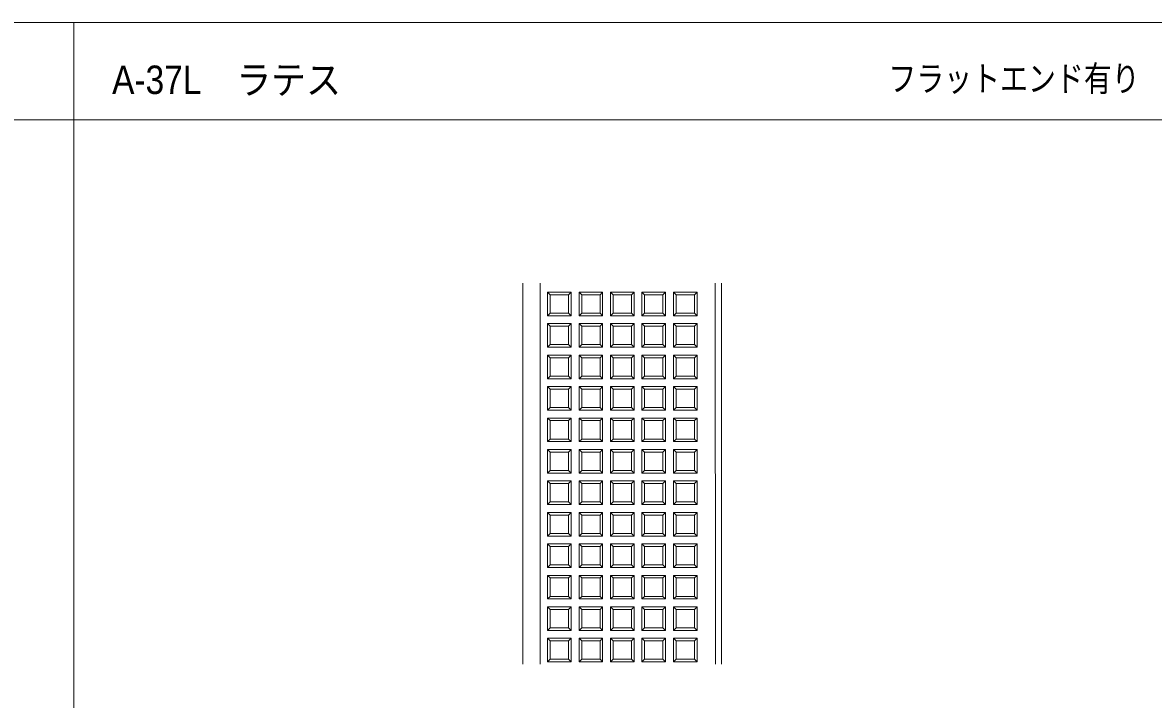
# Model space of a CAD drawing. Units: millimetres, scale not verified. Extents: x -400 to 400, y -277 to 277.
# Drawn here: x 28.3 to 244, y 148 to 277 of the extents above; entities that cross this region are included whole.
import ezdxf
from ezdxf.enums import TextEntityAlignment as Align

# ---------------------------------------------------------------- set-up
doc = ezdxf.new("R2010")
doc.units = ezdxf.units.MM
doc.header["$LTSCALE"] = 2
doc.layers.add('0-0_moji', color=2, linetype='Continuous')
for name, color, linetype, lineweight in [('0-1_zumenwaku', 6, 'Continuous', 9), ('0-2_1', 3, 'Continuous', 9), ('0-3_2', 4, 'Continuous', 9)]:
    doc.layers.add(name, color=color, linetype=linetype, lineweight=lineweight)
doc.styles.add('ＭＳ Ｐゴシック', font='')
doc.styles.get('ＭＳ Ｐゴシック').set_extended_font_data('MS PGothic')

msp = doc.modelspace()

# ---------------------------------------------------------------- linework, layer by layer
at = {"layer": '0-1_zumenwaku'}
for p, q in [((38.029, 277.021), (38.029, -276.979)), ((-399.571, 258.498), (258.029, 258.498))]:
    msp.add_line(p, q, dxfattribs=at)
msp.add_lwpolyline([(-399.971, -276.979), (400.029, -276.979), (400.029, 277.021), (-399.971, 277.021)], close=True, dxfattribs=at)
at = {"layer": '0-2_1'}
for p, q in [((123.713, 227.37), (123.722, 154.687)), ((127.022, 154.687), (127.013, 227.37)), ((160.413, 227.37), (160.422, 154.687)), ((161.622, 154.687), (161.613, 227.37))]:
    msp.add_line(p, q, dxfattribs=at)
at = {"layer": '0-3_2'}
for p, q in [((128.422, 221.12), (128.422, 225.62)), ((128.922, 225.12), (128.922, 221.62)), ((132.422, 221.62), (132.422, 225.12)), ((134.922, 225.12), (134.422, 225.62)), ((138.422, 225.12), (138.422, 221.62)), ((140.922, 225.12), (140.422, 225.62)), ((144.422, 225.12), (144.922, 225.62)), ((146.422, 225.62), (146.922, 225.12)), ((150.422, 225.12), (150.422, 221.62)), ((152.422, 225.62), (152.922, 225.12)), ((156.422, 225.12), (156.422, 221.62)), ((156.922, 221.12), (156.922, 225.62)), ((146.922, 221.62), (146.422, 221.12)), ((152.422, 221.12), (152.922, 221.62)), ((128.922, 215.62), (128.922, 219.12)), ((132.422, 219.12), (132.922, 219.62)), ((134.422, 219.62), (134.922, 219.12)), ((138.422, 219.12), (138.422, 215.62)), ((140.922, 219.12), (140.422, 219.62)), ((144.422, 219.12), (144.422, 215.62)), ((144.922, 215.12), (144.922, 219.62)), ((152.922, 219.12), (152.422, 219.62)), ((156.422, 219.12), (156.422, 215.62)), ((128.422, 209.12), (128.422, 213.62)), ((134.922, 215.62), (134.422, 215.12)), ((138.422, 213.12), (138.922, 213.62)), ((140.422, 215.12), (140.922, 215.62)), ((140.422, 213.62), (140.922, 213.12)), ((146.922, 215.62), (146.422, 215.12)), ((146.422, 213.62), (146.922, 213.12)), ((150.422, 215.62), (150.922, 215.12)), ((156.922, 213.62), (156.922, 209.12)), ((128.922, 213.12), (128.922, 209.62)), ((150.422, 213.12), (150.422, 209.62)), ((152.922, 213.12), (152.922, 209.62)), ((156.422, 209.62), (156.422, 213.12)), ((132.422, 209.62), (132.922, 209.12)), ((134.422, 209.12), (134.922, 209.62)), ((144.422, 209.62), (144.922, 209.12)), ((132.422, 203.62), (132.422, 207.12)), ((138.422, 207.12), (138.922, 207.62)), ((146.422, 207.62), (146.922, 207.12)), ((152.922, 207.12), (152.422, 207.62)), ((156.422, 207.12), (156.422, 203.62)), ((128.922, 203.62), (128.422, 203.12)), ((134.922, 203.62), (134.422, 203.12)), ((140.922, 203.62), (140.422, 203.12)), ((144.422, 203.62), (144.922, 203.12)), ((150.422, 203.62), (150.922, 203.12)), ((128.922, 201.12), (128.922, 197.62)), ((132.922, 201.62), (132.422, 201.12)), ((134.422, 201.62), (134.922, 201.12)), ((140.922, 201.12), (140.922, 197.62)), ((144.922, 201.62), (144.422, 201.12)), ((146.922, 201.12), (146.922, 197.62)), ((150.922, 201.62), (150.422, 201.12)), ((152.922, 201.12), (152.922, 197.62)), ((156.422, 201.12), (156.422, 197.62)), ((156.922, 197.12), (156.922, 201.62)), ((132.422, 197.62), (132.922, 197.12)), ((138.422, 197.62), (138.922, 197.12)), ((144.422, 197.62), (144.922, 197.12)), ((150.422, 197.62), (150.922, 197.12)), ((134.922, 191.62), (134.922, 195.12)), ((146.922, 191.62), (146.922, 195.12)), ((152.922, 191.62), (152.922, 195.12)), ((156.422, 195.12), (156.422, 191.62)), ((156.922, 191.12), (156.922, 195.62)), ((128.422, 191.12), (128.922, 191.62)), ((132.422, 191.62), (132.922, 191.12)), ((138.922, 191.12), (138.422, 191.62)), ((140.422, 191.12), (140.922, 191.62)), ((144.422, 191.62), (144.922, 191.12)), ((150.422, 191.62), (150.922, 191.12)), ((128.922, 189.12), (128.422, 189.62)), ((132.422, 189.12), (132.422, 185.62)), ((134.422, 189.62), (134.922, 189.12)), ((138.422, 189.12), (138.922, 189.62)), ((140.422, 189.62), (140.922, 189.12)), ((144.422, 189.12), (144.422, 185.62)), ((146.422, 189.62), (146.922, 189.12)), ((152.922, 185.62), (152.922, 189.12)), ((150.422, 185.62), (150.922, 185.12)), ((156.422, 185.62), (156.922, 185.12)), ((128.922, 183.12), (128.422, 183.62)), ((132.422, 183.12), (132.922, 183.62)), ((140.922, 183.12), (140.422, 183.62)), ((144.422, 183.12), (144.922, 183.62)), ((152.422, 183.62), (152.922, 183.12)), ((156.922, 183.62), (156.922, 179.12)), ((156.422, 179.62), (156.422, 183.12)), ((134.922, 179.62), (134.422, 179.12)), ((138.922, 179.12), (138.422, 179.62)), ((144.922, 179.12), (140.422, 179.12)), ((146.922, 179.62), (146.422, 179.12)), ((150.922, 179.12), (150.422, 179.62)), ((128.922, 177.12), (128.922, 173.62)), ((132.922, 177.62), (132.422, 177.12)), ((134.422, 177.62), (134.922, 177.12)), ((140.922, 177.12), (140.922, 173.62)), ((144.922, 177.62), (144.422, 177.12)), ((146.922, 177.12), (146.922, 173.62)), ((150.922, 177.62), (150.422, 177.12)), ((152.922, 177.12), (152.922, 173.62)), ((156.422, 177.12), (156.422, 173.62)), ((156.922, 173.12), (156.922, 177.62)), ((132.422, 173.62), (132.922, 173.12)), ((138.422, 173.62), (138.922, 173.12)), ((144.422, 173.62), (144.922, 173.12)), ((150.422, 173.62), (150.922, 173.12)), ((134.922, 167.62), (134.922, 171.12)), ((146.922, 167.62), (146.922, 171.12)), ((152.922, 167.62), (152.922, 171.12)), ((156.422, 171.12), (156.422, 167.62)), ((156.922, 167.12), (156.922, 171.62)), ((128.422, 167.12), (128.922, 167.62)), ((132.422, 167.62), (132.922, 167.12)), ((138.922, 167.12), (138.422, 167.62)), ((140.422, 167.12), (140.922, 167.62)), ((144.422, 167.62), (144.922, 167.12)), ((150.422, 167.62), (150.922, 167.12)), ((128.922, 165.12), (128.422, 165.62)), ((132.422, 165.12), (132.422, 161.62)), ((134.422, 165.62), (134.922, 165.12)), ((138.422, 165.12), (138.922, 165.62)), ((140.422, 165.62), (140.922, 165.12)), ((144.422, 165.12), (144.422, 161.62)), ((146.422, 165.62), (146.922, 165.12)), ((152.922, 161.62), (152.922, 165.12)), ((150.422, 161.62), (150.922, 161.12)), ((156.422, 161.62), (156.922, 161.12)), ((128.922, 159.12), (128.422, 159.62)), ((132.422, 159.12), (132.922, 159.62)), ((140.922, 159.12), (140.422, 159.62)), ((144.422, 159.12), (144.922, 159.62)), ((152.422, 159.62), (152.922, 159.12)), ((156.422, 155.62), (156.422, 159.12)), ((156.922, 159.62), (156.922, 155.12)), ((134.922, 155.62), (134.422, 155.12)), ((138.922, 155.12), (138.422, 155.62)), ((146.922, 155.62), (146.422, 155.12)), ((150.922, 155.12), (150.422, 155.62)), ((144.922, 155.12), (140.422, 155.12))]:
    msp.add_line(p, q, dxfattribs=at)
for points in [[(132.922, 225.62), (128.422, 225.62), (128.922, 225.12), (132.422, 225.12)], [(138.922, 221.12), (134.422, 221.12), (134.422, 225.62), (138.922, 225.62)], [(140.422, 221.12), (144.922, 221.12), (144.922, 225.62), (140.422, 225.62)], [(150.922, 221.12), (146.422, 221.12), (146.422, 225.62), (150.922, 225.62)], [(152.422, 221.12), (152.422, 225.62), (156.922, 225.62), (156.422, 225.12), (152.922, 225.12), (152.922, 221.62), (156.422, 221.62), (156.922, 221.12)], [(138.922, 215.12), (134.422, 215.12), (134.422, 219.62), (138.922, 219.62)], [(144.922, 215.12), (140.422, 215.12), (140.422, 219.62), (144.922, 219.62), (144.422, 219.12), (140.922, 219.12), (140.922, 215.62), (144.422, 215.62)], [(150.922, 219.62), (146.422, 219.62), (146.422, 215.12), (150.922, 215.12)], [(156.922, 215.12), (156.922, 219.62), (152.422, 219.62), (152.422, 215.12)], [(132.922, 213.62), (128.422, 213.62), (128.922, 213.12), (132.422, 213.12)], [(138.922, 209.12), (138.922, 213.62), (134.422, 213.62), (134.422, 209.12)], [(144.922, 213.62), (144.922, 209.12), (140.422, 209.12), (140.422, 213.62)], [(150.922, 209.12), (146.422, 209.12), (146.422, 213.62), (150.922, 213.62)], [(152.422, 209.12), (156.922, 209.12), (156.422, 209.62), (152.922, 209.62)], [(132.922, 207.62), (128.422, 207.62), (128.422, 203.12), (132.922, 203.12)], [(138.922, 203.12), (138.922, 207.62), (134.422, 207.62), (134.422, 203.12)], [(144.922, 207.62), (140.422, 207.62), (140.422, 203.12), (144.922, 203.12)], [(150.922, 207.62), (150.922, 203.12), (146.422, 203.12), (146.422, 207.62)], [(156.922, 203.12), (156.922, 207.62), (152.422, 207.62), (152.422, 203.12)], [(128.422, 197.12), (132.922, 197.12), (132.922, 201.62), (128.422, 201.62)], [(134.422, 197.12), (134.422, 201.62), (138.922, 201.62), (138.922, 197.12)], [(140.422, 197.12), (144.922, 197.12), (144.922, 201.62), (140.422, 201.62)], [(146.422, 197.12), (150.922, 197.12), (150.922, 201.62), (146.422, 201.62)], [(152.422, 197.12), (156.922, 197.12), (156.422, 197.62), (152.922, 197.62)], [(128.422, 195.62), (132.922, 195.62), (132.922, 191.12), (128.422, 191.12)], [(134.422, 195.62), (138.922, 195.62), (138.922, 191.12), (134.422, 191.12)], [(140.422, 195.62), (144.922, 195.62), (144.922, 191.12), (140.422, 191.12)], [(146.422, 195.62), (150.922, 195.62), (150.922, 191.12), (146.422, 191.12)], [(152.422, 195.62), (156.922, 195.62), (156.422, 195.12), (152.922, 195.12)], [(132.922, 185.12), (128.422, 185.12), (128.422, 189.62), (132.922, 189.62)], [(138.922, 185.12), (134.422, 185.12), (134.422, 189.62), (138.922, 189.62)], [(144.922, 185.12), (140.422, 185.12), (140.422, 189.62), (144.922, 189.62)], [(150.922, 189.62), (150.922, 185.12), (146.422, 185.12), (146.422, 189.62)], [(152.422, 189.62), (156.922, 189.62), (156.422, 189.12), (152.922, 189.12)], [(132.922, 179.12), (132.922, 183.62), (128.422, 183.62), (128.422, 179.12)], [(138.922, 183.62), (134.422, 183.62), (134.422, 179.12), (138.922, 179.12)], [(144.922, 179.12), (144.422, 179.62), (140.922, 179.62), (140.422, 179.12), (140.422, 183.62), (144.922, 183.62)], [(150.922, 183.62), (146.422, 183.62), (146.422, 179.12), (150.922, 179.12)], [(152.422, 183.62), (152.422, 179.12), (152.922, 179.62), (152.922, 183.12), (156.422, 183.12), (156.922, 183.62)], [(128.422, 173.12), (132.922, 173.12), (132.922, 177.62), (128.422, 177.62)], [(134.422, 173.12), (134.422, 177.62), (138.922, 177.62), (138.922, 173.12)], [(140.422, 173.12), (144.922, 173.12), (144.922, 177.62), (140.422, 177.62)], [(146.422, 173.12), (150.922, 173.12), (150.922, 177.62), (146.422, 177.62)], [(152.422, 173.12), (156.922, 173.12), (156.422, 173.62), (152.922, 173.62)], [(128.422, 171.62), (132.922, 171.62), (132.922, 167.12), (128.422, 167.12)], [(134.422, 171.62), (138.922, 171.62), (138.922, 167.12), (134.422, 167.12)], [(140.422, 171.62), (144.922, 171.62), (144.922, 167.12), (140.422, 167.12)], [(146.422, 171.62), (150.922, 171.62), (150.922, 167.12), (146.422, 167.12)], [(152.422, 171.62), (156.922, 171.62), (156.422, 171.12), (152.922, 171.12)], [(132.922, 161.12), (128.422, 161.12), (128.422, 165.62), (132.922, 165.62)], [(138.922, 161.12), (134.422, 161.12), (134.422, 165.62), (138.922, 165.62)], [(144.922, 161.12), (140.422, 161.12), (140.422, 165.62), (144.922, 165.62)], [(150.922, 165.62), (150.922, 161.12), (146.422, 161.12), (146.422, 165.62)], [(152.422, 165.62), (156.922, 165.62), (156.422, 165.12), (152.922, 165.12)], [(132.922, 155.12), (132.922, 159.62), (128.422, 159.62), (128.422, 155.12)], [(138.922, 159.62), (134.422, 159.62), (134.422, 155.12), (138.922, 155.12)], [(144.922, 155.12), (144.422, 155.62), (140.922, 155.62), (140.422, 155.12), (140.422, 159.62), (144.922, 159.62)], [(150.922, 159.62), (146.422, 159.62), (146.422, 155.12), (150.922, 155.12)], [(152.422, 159.62), (152.422, 155.12), (152.922, 155.62), (152.922, 159.12), (156.422, 159.12), (156.922, 159.62)]]:
    msp.add_lwpolyline(points, close=True, dxfattribs=at)
for points in [[(132.922, 225.62), (132.922, 221.12), (128.422, 221.12), (128.922, 221.62), (132.422, 221.62), (132.922, 221.12)], [(134.922, 221.62), (134.922, 225.12), (138.422, 225.12), (138.922, 225.62)], [(144.422, 221.62), (144.422, 225.12), (140.922, 225.12), (140.922, 221.62)], [(150.922, 221.12), (150.422, 221.62), (146.922, 221.62), (146.922, 225.12), (150.422, 225.12), (150.922, 225.62)], [(138.922, 221.12), (138.422, 221.62), (134.922, 221.62), (134.422, 221.12)], [(140.422, 221.12), (140.922, 221.62), (144.422, 221.62), (144.922, 221.12)], [(128.422, 219.62), (132.922, 219.62), (132.922, 215.12), (128.422, 215.12), (128.922, 215.62), (132.422, 215.62), (132.922, 215.12)], [(132.422, 215.62), (132.422, 219.12), (128.922, 219.12), (128.422, 219.62), (128.422, 215.12)], [(138.922, 215.12), (138.422, 215.62), (134.922, 215.62), (134.922, 219.12), (138.422, 219.12), (138.922, 219.62)], [(150.922, 219.62), (150.422, 219.12), (146.922, 219.12), (146.422, 219.62)], [(146.922, 219.12), (146.922, 215.62), (150.422, 215.62), (150.422, 219.12)], [(152.922, 215.62), (152.922, 219.12), (156.422, 219.12), (156.922, 219.62)], [(132.922, 213.62), (132.922, 209.12), (128.422, 209.12), (128.922, 209.62), (132.422, 209.62), (132.422, 213.12)], [(138.922, 209.12), (138.422, 209.62), (138.422, 213.12), (134.922, 213.12), (134.422, 213.62)], [(144.922, 213.62), (144.422, 213.12), (144.422, 209.62), (140.922, 209.62), (140.422, 209.12)], [(146.922, 209.62), (146.922, 213.12), (150.422, 213.12), (150.922, 213.62)], [(156.922, 215.12), (156.422, 215.62), (152.922, 215.62), (152.422, 215.12)], [(152.422, 209.12), (152.422, 213.62), (156.922, 213.62), (156.422, 213.12), (152.922, 213.12), (152.422, 213.62)], [(134.922, 213.12), (134.922, 209.62), (138.422, 209.62)], [(140.922, 209.62), (140.922, 213.12), (144.422, 213.12)], [(150.922, 209.12), (150.422, 209.62), (146.922, 209.62), (146.422, 209.12)], [(132.922, 207.62), (132.422, 207.12), (128.922, 207.12), (128.422, 207.62)], [(128.922, 207.12), (128.922, 203.62), (132.422, 203.62), (132.922, 203.12)], [(138.922, 203.12), (138.422, 203.62), (138.422, 207.12), (134.922, 207.12), (134.422, 207.62)], [(134.922, 207.12), (134.922, 203.62), (138.422, 203.62)], [(144.922, 207.62), (144.422, 207.12), (140.922, 207.12), (140.422, 207.62)], [(140.922, 207.12), (140.922, 203.62), (144.422, 203.62), (144.422, 207.12)], [(150.922, 207.62), (150.422, 207.12), (150.422, 203.62), (146.922, 203.62), (146.422, 203.12)], [(146.922, 203.62), (146.922, 207.12), (150.422, 207.12)], [(152.922, 203.62), (152.922, 207.12), (156.422, 207.12), (156.922, 207.62)], [(156.922, 203.12), (156.422, 203.62), (152.922, 203.62), (152.422, 203.12)], [(128.422, 197.12), (128.922, 197.62), (132.422, 197.62), (132.422, 201.12), (128.922, 201.12), (128.422, 201.62)], [(134.422, 197.12), (134.922, 197.62), (134.922, 201.12), (138.422, 201.12), (138.922, 201.62)], [(138.422, 201.12), (138.422, 197.62), (134.922, 197.62)], [(140.422, 197.12), (140.922, 197.62), (144.422, 197.62), (144.422, 201.12), (140.922, 201.12), (140.422, 201.62)], [(146.422, 197.12), (146.922, 197.62), (150.422, 197.62), (150.422, 201.12), (146.922, 201.12), (146.422, 201.62)], [(152.422, 197.12), (152.422, 201.62), (156.922, 201.62), (156.422, 201.12), (152.922, 201.12), (152.422, 201.62)], [(128.422, 195.62), (128.922, 195.12), (132.422, 195.12), (132.922, 195.62)], [(132.422, 195.12), (132.422, 191.62), (128.922, 191.62), (128.922, 195.12)], [(134.422, 195.62), (134.922, 195.12), (138.422, 195.12), (138.922, 195.62)], [(138.422, 195.12), (138.422, 191.62), (134.922, 191.62), (134.422, 191.12)], [(140.422, 195.62), (140.922, 195.12), (144.422, 195.12), (144.922, 195.62)], [(144.422, 195.12), (144.422, 191.62), (140.922, 191.62), (140.922, 195.12)], [(146.422, 195.62), (146.922, 195.12), (150.422, 195.12), (150.922, 195.62)], [(150.422, 195.12), (150.422, 191.62), (146.922, 191.62), (146.422, 191.12)], [(152.422, 195.62), (152.422, 191.12), (156.922, 191.12), (156.422, 191.62), (152.922, 191.62), (152.422, 191.12)], [(128.922, 185.62), (128.922, 189.12), (132.422, 189.12), (132.922, 189.62)], [(134.922, 185.62), (134.922, 189.12), (138.422, 189.12), (138.422, 185.62)], [(140.922, 185.62), (140.922, 189.12), (144.422, 189.12), (144.922, 189.62)], [(150.922, 189.62), (150.422, 189.12), (150.422, 185.62), (146.922, 185.62), (146.422, 185.12)], [(146.922, 185.62), (146.922, 189.12), (150.422, 189.12)], [(152.422, 189.62), (152.422, 185.12), (156.922, 185.12), (156.922, 189.62)], [(156.422, 189.12), (156.422, 185.62), (152.922, 185.62), (152.422, 185.12)], [(132.922, 185.12), (132.422, 185.62), (128.922, 185.62), (128.422, 185.12)], [(138.922, 185.12), (138.422, 185.62), (134.922, 185.62), (134.422, 185.12)], [(144.922, 185.12), (144.422, 185.62), (140.922, 185.62), (140.422, 185.12)], [(138.922, 183.62), (138.422, 183.12), (134.922, 183.12), (134.422, 183.62)], [(150.922, 183.62), (150.422, 183.12), (146.922, 183.12), (146.422, 183.62)], [(128.922, 179.62), (128.922, 183.12), (132.422, 183.12), (132.422, 179.62)], [(134.922, 183.12), (134.922, 179.62), (138.422, 179.62), (138.422, 183.12)], [(140.922, 179.62), (140.922, 183.12), (144.422, 183.12), (144.422, 179.62)], [(146.922, 183.12), (146.922, 179.62), (150.422, 179.62), (150.422, 183.12)], [(132.922, 179.12), (132.422, 179.62), (128.922, 179.62), (128.422, 179.12)], [(152.922, 179.62), (156.422, 179.62), (156.922, 179.12), (152.422, 179.12)], [(128.422, 173.12), (128.922, 173.62), (132.422, 173.62), (132.422, 177.12), (128.922, 177.12), (128.422, 177.62)], [(134.422, 173.12), (134.922, 173.62), (134.922, 177.12), (138.422, 177.12), (138.922, 177.62)], [(138.422, 177.12), (138.422, 173.62), (134.922, 173.62)], [(140.422, 173.12), (140.922, 173.62), (144.422, 173.62), (144.422, 177.12), (140.922, 177.12), (140.422, 177.62)], [(146.422, 173.12), (146.922, 173.62), (150.422, 173.62), (150.422, 177.12), (146.922, 177.12), (146.422, 177.62)], [(152.422, 173.12), (152.422, 177.62), (156.922, 177.62), (156.422, 177.12), (152.922, 177.12), (152.422, 177.62)], [(128.422, 171.62), (128.922, 171.12), (132.422, 171.12), (132.922, 171.62)], [(132.422, 171.12), (132.422, 167.62), (128.922, 167.62), (128.922, 171.12)], [(134.422, 171.62), (134.922, 171.12), (138.422, 171.12), (138.922, 171.62)], [(138.422, 171.12), (138.422, 167.62), (134.922, 167.62), (134.422, 167.12)], [(140.422, 171.62), (140.922, 171.12), (144.422, 171.12), (144.922, 171.62)], [(144.422, 171.12), (144.422, 167.62), (140.922, 167.62), (140.922, 171.12)], [(146.422, 171.62), (146.922, 171.12), (150.422, 171.12), (150.922, 171.62)], [(150.422, 171.12), (150.422, 167.62), (146.922, 167.62), (146.422, 167.12)], [(152.422, 171.62), (152.422, 167.12), (156.922, 167.12), (156.422, 167.62), (152.922, 167.62), (152.422, 167.12)], [(128.922, 161.62), (128.922, 165.12), (132.422, 165.12), (132.922, 165.62)], [(134.922, 161.62), (134.922, 165.12), (138.422, 165.12), (138.422, 161.62)], [(140.922, 161.62), (140.922, 165.12), (144.422, 165.12), (144.922, 165.62)], [(150.922, 165.62), (150.422, 165.12), (150.422, 161.62), (146.922, 161.62), (146.422, 161.12)], [(146.922, 161.62), (146.922, 165.12), (150.422, 165.12)], [(152.422, 165.62), (152.422, 161.12), (156.922, 161.12), (156.922, 165.62)], [(156.422, 165.12), (156.422, 161.62), (152.922, 161.62), (152.422, 161.12)], [(132.922, 161.12), (132.422, 161.62), (128.922, 161.62), (128.422, 161.12)], [(138.922, 161.12), (138.422, 161.62), (134.922, 161.62), (134.422, 161.12)], [(144.922, 161.12), (144.422, 161.62), (140.922, 161.62), (140.422, 161.12)], [(128.922, 155.62), (128.922, 159.12), (132.422, 159.12), (132.422, 155.62)], [(138.922, 159.62), (138.422, 159.12), (134.922, 159.12), (134.422, 159.62)], [(134.922, 159.12), (134.922, 155.62), (138.422, 155.62), (138.422, 159.12)], [(140.922, 155.62), (140.922, 159.12), (144.422, 159.12), (144.422, 155.62)], [(150.922, 159.62), (150.422, 159.12), (146.922, 159.12), (146.422, 159.62)], [(146.922, 159.12), (146.922, 155.62), (150.422, 155.62), (150.422, 159.12)], [(132.922, 155.12), (132.422, 155.62), (128.922, 155.62), (128.422, 155.12)], [(152.922, 155.62), (156.422, 155.62), (156.922, 155.12), (152.422, 155.12)]]:
    msp.add_lwpolyline(points, dxfattribs=at)

# ---------------------------------------------------------------- texts
at = {"layer": '0-0_moji', "style": 'ＭＳ Ｐゴシック'}
for s, height, width, p in [('A-37L\u3000ラテス', 5.423, 0.9, (45.334, 261.782)), ('フラットエンド有り', 4.883, 0.8, (193.421, 262.449))]:
    msp.add_text(s, height=height, dxfattribs=dict(at, width=width)).set_placement(p, align=Align.BOTTOM_LEFT)

doc.saveas('drawing.dxf')
